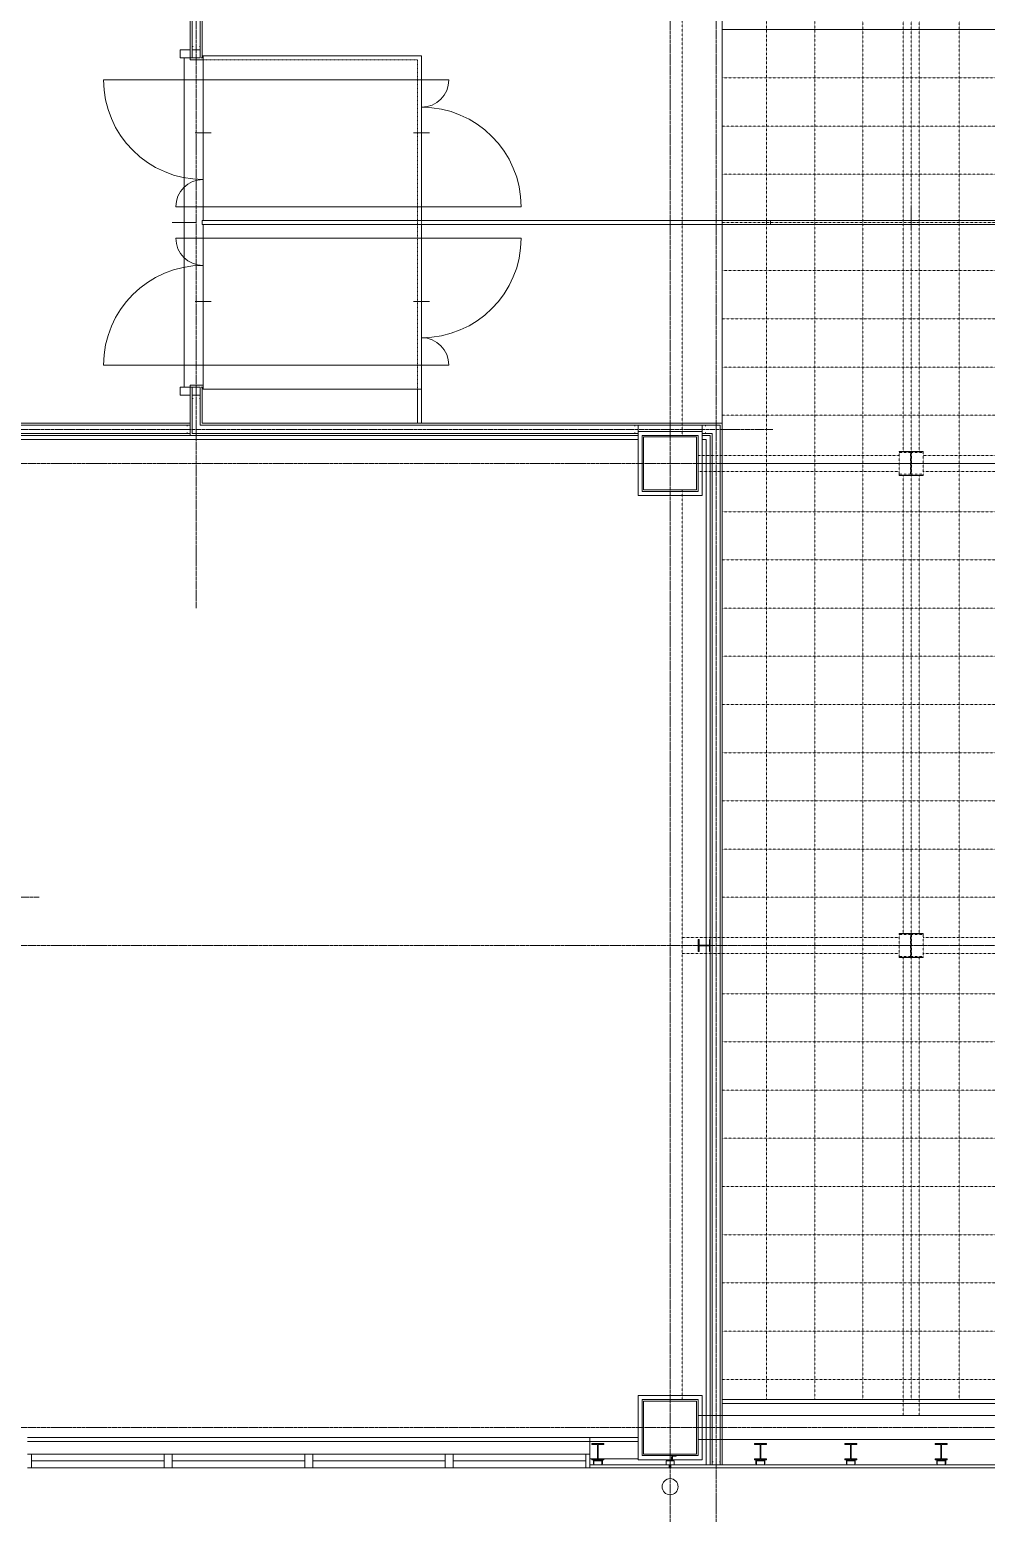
# Model space of a CAD drawing. Extents: x 73996 to 686888, y -9729 to 263202.
# Drawn here: x 283951 to 295862, y 180135 to 198602 of the extents above; entities that cross this region are included whole.
import ezdxf

# ---------------------------------------------------------------- set-up
doc = ezdxf.new("R2010")
doc.units = 0
doc.header["$LTSCALE"] = 20
for name, pattern in [('Data Center Layout_L20$0$CENTER', [2, 1.25, -0.25, 0.25, -0.25]), ('Data Center Layout_L20$0$CENTERK0', [0.65, 0.5, -0.05, 0.05, -0.05]), ('Data Center Layout_L20$0$DOTK1', [0.1, 0.05, -0.05]), ('Data Center Layout_L20$0$DOTK2', [0.166, 0.083, -0.083])]:
    doc.linetypes.add(name, pattern=pattern)
for name, color, linetype, lineweight in [('Data Center Layout_L20$0$$ALDG', 252, 'Data Center Layout_L20$0$DOTK1', 0), ('Data Center Layout_L20$0$$AREA-RC', 252, 'Continuous', 0), ('Data Center Layout_L20$0$$OOBIKI', 252, 'Data Center Layout_L20$0$DOTK1', 0), ('Data Center Layout_L20$0$ARC', 252, 'Continuous', 0), ('Data Center Layout_L20$0$H-SIN', 252, 'Data Center Layout_L20$0$CENTER', 9), ('Data Center Layout_L20$0$K-SIN', 252, 'Data Center Layout_L20$0$CENTER', 9), ('Data Center Layout_L20$0$SUGATA3', 252, 'Continuous', 0)]:
    doc.layers.add(name, color=color, linetype=linetype, lineweight=lineweight)

# ---------------------------------------------------------------- blocks, each defined once
blk = doc.blocks.new('Data Center Layout_L20$0$A$C80dc7663')
at = {"layer": 'Data Center Layout_L20$0$$ALDG'}
for p, q in [((335140.24, 184153.09), (335140.24, 148395.59)), ((335740.24, 184153.09), (335740.24, 148395.59)), ((336340.24, 148395.59), (336340.24, 184153.09)), ((336940.24, 148395.59), (336940.24, 184153.09)), ((337540.24, 148395.59), (337540.24, 179845.59)), ((334590.24, 165445.59), (531290.24, 165445.59)), ((531290.24, 164845.59), (334590.24, 164845.59)), ((334590.24, 164245.59), (531290.24, 164245.59)), ((531290.24, 163645.59), (334590.24, 163645.59)), ((334590.24, 163045.59), (531290.24, 163045.59)), ((531290.24, 162445.59), (334590.24, 162445.59)), ((334590.24, 161845.59), (531290.24, 161845.59)), ((531290.24, 161245.59), (334590.24, 161245.59)), ((334590.24, 160645.59), (531290.24, 160645.59)), ((334590.24, 160045.59), (531290.24, 160045.59)), ((531290.24, 159445.59), (334590.24, 159445.59)), ((334590.24, 158845.59), (531290.24, 158845.59)), ((531290.24, 158245.59), (334590.24, 158245.59)), ((531290.24, 157645.59), (334590.24, 157645.59)), ((334590.24, 157045.59), (531290.24, 157045.59)), ((531290.24, 156445.59), (334590.24, 156445.59)), ((334590.24, 155845.59), (531290.24, 155845.59)), ((531290.24, 155245.59), (334590.24, 155245.59)), ((334590.24, 154645.59), (531290.24, 154645.59)), ((531290.24, 154045.59), (334590.24, 154045.59)), ((334590.24, 153445.59), (531290.24, 153445.59)), ((531290.24, 152845.59), (334590.24, 152845.59)), ((334590.24, 152245.59), (531290.24, 152245.59)), ((531290.24, 151645.59), (334590.24, 151645.59)), ((334590.24, 151045.59), (531290.24, 151045.59)), ((531290.24, 150445.59), (334590.24, 150445.59)), ((334590.24, 149845.59), (531290.24, 149845.59)), ((531290.24, 149245.59), (334590.24, 149245.59)), ((334590.24, 148645.59), (362115.24, 148645.59))]:
    blk.add_line(p, q, dxfattribs=at)
at = {"layer": 'Data Center Layout_L20$0$$AREA-RC'}
blk.add_lwpolyline([(334590.24, 148345.59), (334590.24, 165445.59), (396940.24, 165445.59), (396940.24, 163045.59), (360940.24, 163045.59), (360940.24, 162445.59), (338140.24, 162445.59), (338140.24, 161245.59), (362140.24, 161245.59), (362140.24, 157645.59), (338140.24, 157645.59), (338140.24, 151045.59), (385540.24, 151045.59), (385540.24, 148945.59), (362165.24, 148945.59), (362165.24, 147995.59), (361290.24, 147995.59), (361290.24, 148395.59), (360590.24, 148395.59), (360590.24, 147995.59), (352290.24, 147995.59), (352290.24, 148395.59), (342590.24, 148395.59), (342590.24, 148345.59)], close=True, dxfattribs=at)
at = {"layer": 'Data Center Layout_L20$0$$OOBIKI'}
for p, q in [((334090.24, 171715.59), (334090.24, 160395.59)), ((336840.24, 160195.59), (336840.24, 165895.59)), ((337040.24, 160195.59), (337040.24, 165895.59)), ((336790.24, 160145.59), (334290.24, 160145.59)), ((339790.24, 160145.59), (337090.24, 160145.59)), ((334290.24, 159945.59), (336790.24, 159945.59)), ((337090.24, 159945.59), (339790.24, 159945.59)), ((336840.24, 154195.59), (336840.24, 159895.59)), ((337040.24, 154195.59), (337040.24, 159895.59)), ((334090.24, 159715.59), (334090.24, 148395.59)), ((334090.24, 154145.59), (336790.24, 154145.59)), ((337090.24, 154145.59), (339790.24, 154145.59)), ((334090.24, 153945.59), (336790.24, 153945.59)), ((336840.24, 148195.59), (336840.24, 153895.59)), ((337040.24, 148195.59), (337040.24, 153895.59)), ((337090.24, 153945.59), (339790.24, 153945.59)), ((334290.24, 148195.59), (342590.24, 148195.59))]:
    blk.add_line(p, q, dxfattribs=at)
at = {"layer": 'Data Center Layout_L20$0$$OOBIKI', "linetype": 'Data Center Layout_L20$0$DOTK1'}
for points in [[(336790.24, 160195.59), (337090.24, 160195.59), (337090.24, 160180.59), (336945.24, 160180.59), (336945.24, 159910.59), (337090.24, 159910.59), (337090.24, 159895.59), (336790.24, 159895.59), (336790.24, 159910.59), (336935.24, 159910.59), (336935.24, 160180.59), (336790.24, 160180.59)], [(336790.24, 154195.59), (337090.24, 154195.59), (337090.24, 154180.59), (336945.24, 154180.59), (336945.24, 153910.59), (337090.24, 153910.59), (337090.24, 153895.59), (336790.24, 153895.59), (336790.24, 153910.59), (336935.24, 153910.59), (336935.24, 154180.59), (336790.24, 154180.59)]]:
    blk.add_lwpolyline(points, close=True, dxfattribs=at)
at = {"layer": 'Data Center Layout_L20$0$$OOBIKI'}
for points in [[(336790.24, 159895.59), (337090.24, 159895.59), (337090.24, 160195.59), (336790.24, 160195.59)], [(336790.24, 153895.59), (337090.24, 153895.59), (337090.24, 154195.59), (336790.24, 154195.59)]]:
    blk.add_lwpolyline(points, close=True, dxfattribs=at)
at = {"layer": 'Data Center Layout_L20$0$ARC'}
for p, q in [((334590.24, 160545.59), (334590.24, 184153.09)), ((327965.24, 166000.59), (327965.24, 165095.59)), ((327990.24, 166000.59), (327990.24, 165095.59)), ((328090.24, 166000.59), (328090.24, 165095.59)), ((328115.24, 166000.59), (328115.24, 165095.59)), ((336940.24, 162955.59), (336940.24, 163255.59)), ((328115.24, 163070.59), (363365.24, 163070.59)), ((328115.24, 163070.59), (328115.24, 163020.59)), ((328040.24, 163045.59), (327740.24, 163045.59)), ((328115.24, 163020.59), (363315.24, 163020.59)), ((327965.24, 160995.59), (327965.24, 160395.59)), ((327990.24, 160995.59), (327990.24, 160420.59)), ((328090.24, 160995.59), (328090.24, 160520.59)), ((328115.24, 160995.59), (328115.24, 160545.59)), ((327965.24, 160545.59), (323980.24, 160545.59)), ((327965.24, 160520.59), (323980.24, 160520.59)), ((334565.24, 160520.59), (328090.24, 160520.59)), ((334590.24, 160545.59), (328115.24, 160545.59)), ((334565.24, 147580.59), (334565.24, 160520.59)), ((334590.24, 160545.59), (334590.24, 147580.59)), ((327965.24, 160420.59), (325340.24, 160420.59)), ((327965.24, 160395.59), (325340.24, 160395.59)), ((333540.24, 160345.59), (325340.24, 160345.59)), ((333540.24, 160395.59), (327965.24, 160395.59)), ((333540.24, 160420.59), (327990.24, 160420.59)), ((334465.24, 160420.59), (334340.24, 160420.59)), ((334440.24, 160395.59), (334340.24, 160395.59)), ((334390.24, 160345.59), (334340.24, 160345.59)), ((334390.24, 160345.59), (334390.24, 147580.59)), ((334440.24, 160395.59), (334440.24, 147580.59)), ((334465.24, 147580.59), (334465.24, 160420.59)), ((334290.24, 148195.59), (342590.24, 148195.59)), ((325940.24, 147870.59), (332940.24, 147870.59)), ((332940.24, 147920.59), (333540.24, 147920.59)), ((332940.24, 147920.59), (332940.24, 147870.59)), ((332940.24, 147870.59), (333540.24, 147870.59)), ((334290.24, 147895.59), (342590.24, 147895.59)), ((325940.24, 147715.59), (332940.24, 147715.59)), ((325990.24, 147545.59), (325990.24, 147715.59)), ((325990.24, 147630.59), (327640.24, 147630.59)), ((327640.24, 147715.59), (327640.24, 147545.59)), ((327740.24, 147715.59), (327740.24, 147545.59)), ((327740.24, 147630.59), (329390.24, 147630.59)), ((329390.24, 147715.59), (329390.24, 147545.59)), ((329490.24, 147715.59), (329490.24, 147545.59)), ((329490.24, 147630.59), (331140.24, 147630.59)), ((331140.24, 147715.59), (331140.24, 147545.59)), ((331240.24, 147715.59), (331240.24, 147545.59)), ((331240.24, 147630.59), (332890.24, 147630.59)), ((332890.24, 147545.59), (332890.24, 147715.59)), ((332940.24, 147545.59), (332940.24, 147715.59)), ((345575.24, 147580.59), (332940.24, 147580.59)), ((332940.24, 147545.59), (325940.24, 147545.59)), ((345540.24, 147545.59), (332940.24, 147545.59))]:
    blk.add_line(p, q, dxfattribs=at)
at = {"layer": 'Data Center Layout_L20$0$ARC', "linetype": 'Data Center Layout_L20$0$CENTERK0'}
blk.add_line((327890.24, 165095.59), (327890.24, 160995.59), dxfattribs=at)
at = {"layer": 'Data Center Layout_L20$0$ARC', "linetype": 'Continuous'}
for p, q in [((326885.24, 164820.59), (328125.24, 164820.59)), ((328125.24, 164820.59), (330845.24, 164820.59)), ((331185.24, 164820.59), (330845.24, 164820.59)), ((328025.24, 164160.59), (328225.24, 164160.59)), ((330745.24, 164160.59), (330945.24, 164160.59)), ((327785.24, 163240.59), (328125.24, 163240.59)), ((328125.24, 163240.59), (330845.24, 163240.59)), ((332085.24, 163240.59), (330845.24, 163240.59)), ((327785.24, 162850.59), (328125.24, 162850.59)), ((328125.24, 162850.59), (330845.24, 162850.59)), ((332085.24, 162850.59), (330845.24, 162850.59)), ((328025.24, 162060.59), (328225.24, 162060.59)), ((330745.24, 162060.59), (330945.24, 162060.59)), ((326885.24, 161270.59), (328125.24, 161270.59)), ((328125.24, 161270.59), (330845.24, 161270.59)), ((331185.24, 161270.59), (330845.24, 161270.59)), ((334590.24, 148395.59), (342590.24, 148395.59)), ((334590.24, 148345.59), (342590.24, 148345.59)), ((332940.24, 147545.59), (332940.24, 147870.59))]:
    blk.add_line(p, q, dxfattribs=at)
at = {"layer": 'Data Center Layout_L20$0$ARC'}
for points in [[(327965.24, 165095.59), (327840.24, 165095.59), (327840.24, 165195.59), (327965.24, 165195.59)], [(327990.24, 165095.59), (328090.24, 165095.59), (328090.24, 165195.59), (327990.24, 165195.59)], [(335190.24, 163020.59), (335140.24, 163020.59), (335140.24, 163070.59), (335190.24, 163070.59)], [(327965.24, 160995.59), (327840.24, 160995.59), (327840.24, 160895.59), (327965.24, 160895.59)], [(327990.24, 160995.59), (328090.24, 160995.59), (328090.24, 160895.59), (327990.24, 160895.59)], [(330795.24, 160545.59), (330845.24, 160545.59), (330845.24, 160970.59), (330795.24, 160970.59)], [(333540.24, 160445.59), (334340.24, 160445.59), (334340.24, 159645.59), (333540.24, 159645.59)], [(333540.24, 160445.59), (334340.24, 160445.59), (334340.24, 159645.59), (333540.24, 159645.59)], [(333590.24, 159695.59), (333590.24, 160395.59), (334290.24, 160395.59), (334290.24, 159695.59)], [(333610.24, 159715.59), (333610.24, 160375.59), (334270.24, 160375.59), (334270.24, 159715.59)], [(334290.24, 153970.59), (334290.24, 154120.59), (334301.04, 154120.59), (334301.04, 154049.19), (334429.44, 154049.19), (334429.44, 154120.59), (334440.24, 154120.59), (334440.24, 153970.59), (334429.44, 153970.59), (334429.44, 154041.99), (334301.04, 154041.99), (334301.04, 153970.59)], [(333540.24, 148445.59), (334340.24, 148445.59), (334340.24, 147645.59), (333540.24, 147645.59)], [(333590.24, 147695.59), (333590.24, 148395.59), (334290.24, 148395.59), (334290.24, 147695.59)], [(333610.24, 147715.59), (333610.24, 148375.59), (334270.24, 148375.59), (334270.24, 147715.59)], [(332965.24, 147645.59), (333115.24, 147645.59), (333115.24, 147654.59), (333043.24, 147654.59), (333043.24, 147836.59), (333115.24, 147836.59), (333115.24, 147845.59), (332965.24, 147845.59), (332965.24, 147836.59), (333037.24, 147836.59), (333037.24, 147654.59), (332965.24, 147654.59)], [(334990.24, 147645.59), (335140.24, 147645.59), (335140.24, 147654.59), (335068.24, 147654.59), (335068.24, 147836.59), (335140.24, 147836.59), (335140.24, 147845.59), (334990.24, 147845.59), (334990.24, 147836.59), (335062.24, 147836.59), (335062.24, 147654.59), (334990.24, 147654.59)], [(336115.24, 147645.59), (336265.24, 147645.59), (336265.24, 147654.59), (336193.24, 147654.59), (336193.24, 147836.59), (336265.24, 147836.59), (336265.24, 147845.59), (336115.24, 147845.59), (336115.24, 147836.59), (336187.24, 147836.59), (336187.24, 147654.59), (336115.24, 147654.59)], [(337240.24, 147645.59), (337390.24, 147645.59), (337390.24, 147654.59), (337318.24, 147654.59), (337318.24, 147836.59), (337390.24, 147836.59), (337390.24, 147845.59), (337240.24, 147845.59), (337240.24, 147836.59), (337312.24, 147836.59), (337312.24, 147654.59), (337240.24, 147654.59)], [(332984.24, 147595.59), (332984.24, 147645.59), (333034.24, 147645.59), (333034.24, 147639.59), (332990.24, 147639.59), (332990.24, 147595.59)], [(332990.24, 147630.59), (333090.24, 147630.59), (333090.24, 147580.59), (332990.24, 147580.59)], [(333096.24, 147595.59), (333096.24, 147645.59), (333046.24, 147645.59), (333046.24, 147639.59), (333090.24, 147639.59), (333090.24, 147595.59)], [(333890.24, 147630.59), (333990.24, 147630.59), (333990.24, 147580.59), (333890.24, 147580.59)], [(333915.24, 147630.59), (333965.24, 147630.59), (333965.24, 147680.59), (333959.24, 147680.59), (333959.24, 147636.59), (333915.24, 147636.59)], [(333930.24, 147545.59), (333950.24, 147545.59), (333950.24, 147580.59), (333930.24, 147580.59)], [(333965.24, 147645.59), (333965.24, 147695.59), (334015.24, 147695.59), (334015.24, 147689.59), (333971.24, 147689.59), (333971.24, 147645.59)], [(335009.24, 147595.59), (335009.24, 147645.59), (335059.24, 147645.59), (335059.24, 147639.59), (335015.24, 147639.59), (335015.24, 147595.59)], [(335015.24, 147630.59), (335115.24, 147630.59), (335115.24, 147580.59), (335015.24, 147580.59)], [(335121.24, 147595.59), (335121.24, 147645.59), (335071.24, 147645.59), (335071.24, 147639.59), (335115.24, 147639.59), (335115.24, 147595.59)], [(336134.24, 147595.59), (336134.24, 147645.59), (336184.24, 147645.59), (336184.24, 147639.59), (336140.24, 147639.59), (336140.24, 147595.59)], [(336140.24, 147630.59), (336240.24, 147630.59), (336240.24, 147580.59), (336140.24, 147580.59)], [(336246.24, 147595.59), (336246.24, 147645.59), (336196.24, 147645.59), (336196.24, 147639.59), (336240.24, 147639.59), (336240.24, 147595.59)], [(337259.24, 147595.59), (337259.24, 147645.59), (337309.24, 147645.59), (337309.24, 147639.59), (337265.24, 147639.59), (337265.24, 147595.59)], [(337265.24, 147630.59), (337365.24, 147630.59), (337365.24, 147580.59), (337265.24, 147580.59)], [(337371.24, 147595.59), (337371.24, 147645.59), (337321.24, 147645.59), (337321.24, 147639.59), (337365.24, 147639.59), (337365.24, 147595.59)]]:
    blk.add_lwpolyline(points, close=True, dxfattribs=at)
for points in [[(328080.24, 165235.59), (328090.24, 165235.59), (328090.24, 165195.59), (327990.24, 165195.59), (327990.24, 165235.59), (328000.24, 165235.59)], [(328100.24, 165095.59), (328125.24, 165095.59), (328125.24, 165070.59), (327965.24, 165070.59), (327965.24, 165095.59), (327990.24, 165095.59)], [(328100.24, 160995.59), (328125.24, 160995.59), (328125.24, 161020.59), (327965.24, 161020.59), (327965.24, 160995.59), (327990.24, 160995.59)], [(328080.24, 160855.59), (328090.24, 160855.59), (328090.24, 160895.59), (327990.24, 160895.59), (327990.24, 160855.59), (328000.24, 160855.59)], [(327925.24, 160430.59), (327925.24, 160420.59), (327965.24, 160420.59), (327965.24, 160520.59), (327925.24, 160520.59), (327925.24, 160510.59)], [(333500.24, 160430.59), (333500.24, 160420.59), (333540.24, 160420.59), (333540.24, 160520.59), (333500.24, 160520.59), (333500.24, 160510.59)], [(334380.24, 160430.59), (334380.24, 160420.59), (334340.24, 160420.59), (334340.24, 160520.59), (334380.24, 160520.59), (334380.24, 160510.59)], [(333902.74, 147543.59), (333932.74, 147543.59), (333932.74, 147559.59), (333947.74, 147559.59), (333947.74, 147543.59), (333977.74, 147543.59)], [(334555.24, 147620.59), (334565.24, 147620.59), (334565.24, 147580.59), (334465.24, 147580.59), (334465.24, 147620.59), (334475.24, 147620.59)]]:
    blk.add_lwpolyline(points, dxfattribs=at)
at = {"layer": 'Data Center Layout_L20$0$ARC', "linetype": 'Data Center Layout_L20$0$DOTK2'}
for points in [[(328115.24, 165120.59), (330845.24, 165120.59), (330845.24, 160545.59)], [(328115.24, 165070.59), (330795.24, 165070.59), (330795.24, 160545.59)]]:
    blk.add_lwpolyline(points, dxfattribs=at)
at = {"layer": 'Data Center Layout_L20$0$ARC', "flags": 128}
for points in [[(328125.24, 163070.59), (330845.24, 163070.59), (330845.24, 165120.59), (328125.24, 165120.59), (328125.24, 163070.59)], [(328125.24, 163020.59), (330845.24, 163020.59), (330845.24, 160970.59), (328125.24, 160970.59), (328125.24, 163020.59)]]:
    blk.add_lwpolyline(points, close=True, dxfattribs=at)
at = {"layer": 'Data Center Layout_L20$0$ARC'}
blk.add_circle((333940.24, 147309.34), 100, dxfattribs=at)
at = {"layer": 'Data Center Layout_L20$0$ARC', "linetype": 'Continuous'}
for centre, radius, start, end in [((328125.24, 164820.59), 1240, 180, 270), ((330845.24, 164820.59), 340, 270, 0), ((330845.24, 163240.59), 1240, 0, 90), ((328125.24, 163240.59), 340, 90, 180), ((328125.24, 162850.59), 340, 180, 270), ((330845.24, 162850.59), 1240, 270, 0), ((328125.24, 161270.59), 1240, 90, 180), ((330845.24, 161270.59), 340, 0, 90)]:
    blk.add_arc(centre, radius, start, end, dxfattribs=at)
at = {"layer": 'Data Center Layout_L20$0$H-SIN'}
for p, q in [((333940.24, 124521.53), (333940.24, 230045.59)), ((294307.41, 160045.59), (588940.24, 160045.59)), ((294307.41, 154045.59), (588940.24, 154045.59)), ((294307.41, 148045.59), (588940.24, 148045.59))]:
    blk.add_line(p, q, dxfattribs=at)
at = {"layer": 'Data Center Layout_L20$0$K-SIN'}
for p, q in [((334515.24, 145045.59), (334515.24, 222045.59)), ((328040.24, 158245.59), (328040.24, 185664.07)), ((335218.24, 160470.59), (311740.24, 160470.59)), ((311740.24, 154645.59), (326090.24, 154645.59))]:
    blk.add_line(p, q, dxfattribs=at)
at = {"layer": 'Data Center Layout_L20$0$SUGATA3'}
blk.add_line((325940.24, 147920.59), (332940.24, 147920.59), dxfattribs=at)
blk.add_lwpolyline([(333540.24, 147655.59), (332940.24, 147655.59)], dxfattribs=at)
blk = doc.blocks.new('Data Center Layout_L20')
blk.add_blockref('Data Center Layout_L20$0$A$C80dc7663', (-42015, 33157))

msp = doc.modelspace()

# ---------------------------------------------------------------- block references
msp.add_blockref('Data Center Layout_L20', (0, 0))

doc.saveas('drawing.dxf')
